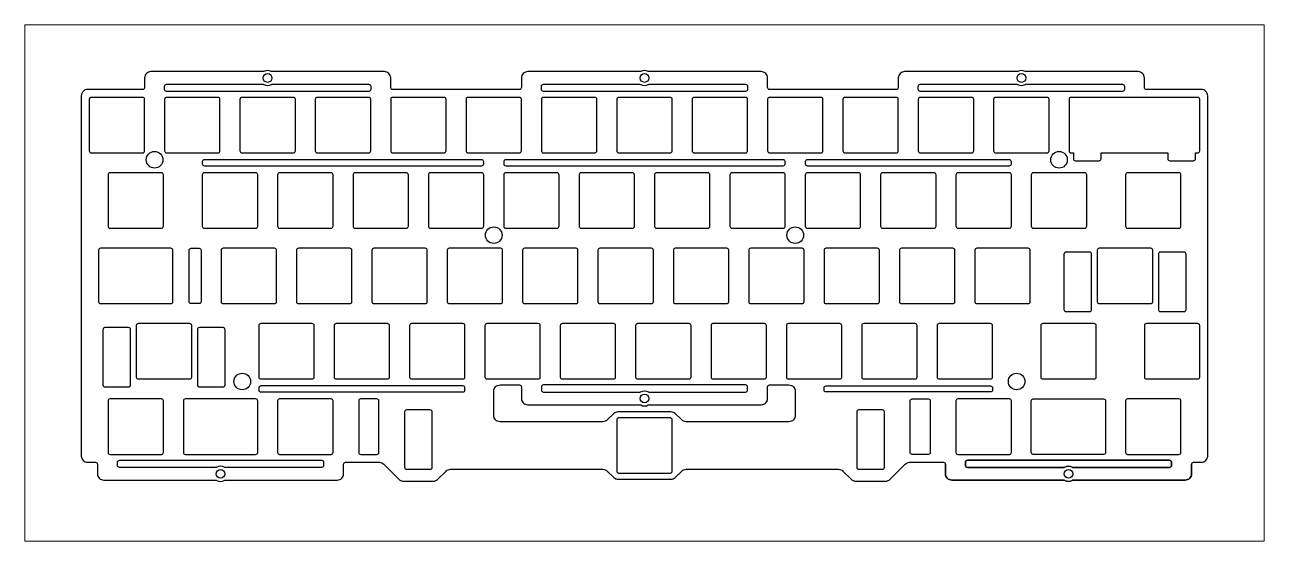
# Paper-space layout 'Layout2' of a CAD drawing. Header units: millimetres. Extents: x 0.65 to 9.85, y 2.03 to 5.86.
# The model-space entities are those that its viewports show. They can reach past a viewport. Long polylines and large blocks are cut down to what shows.
import ezdxf

# ---------------------------------------------------------------- set-up
doc = ezdxf.new("R2010")
doc.units = ezdxf.units.MM
doc.header["$MEASUREMENT"] = 0
doc.layers.add('flex_cut', color=140, linetype='Continuous')

msp = doc.modelspace()

# ---------------------------------------------------------------- linework, layer by layer
at = {"linetype": 'Continuous'}
for points in [[(183.95, 109.01, -0.414214), (183.45, 109.51), (183.45, 111.93, 0.414214), (181.86, 113.52), (153.52, 113.52, -0.128204), (153.28, 113.58, 0.260694), (151.42, 113.58, -0.128204), (151.18, 113.52), (122.84, 113.52, 0.414214), (121.25, 111.93), (121.25, 109.51, -0.414214), (120.75, 109.01), (120.75, 109.01), (88.7, 109.01, -0.414214), (88.2, 109.51), (88.2, 111.93, 0.414214), (86.61, 113.52), (58.27, 113.52, -0.128204), (58.03, 113.58, 0.260694), (56.17, 113.58, -0.128204), (55.93, 113.52), (27.59, 113.52, 0.414214), (26, 111.93), (26, 109.51, -0.414214), (25.5, 109.01), (25.5, 109.01), (11.59, 109.01, 0.414214), (10, 107.42), (10, 16.4, 0.414214), (11.59, 14.81), (13.59, 14.81), (13.59, 14.81, -0.414214), (14.09, 14.31), (14.09, 11.89, 0.414214), (15.68, 10.31), (44.02, 10.31, -0.128204), (44.26, 10.24, 0.260694), (46.12, 10.24, -0.128204), (46.37, 10.31), (74.71, 10.31, 0.414214), (76.29, 11.89), (76.29, 14.31, -0.414214), (76.79, 14.81), (76.79, 14.81), (85.33, 14.81, -0.198912), (86.45, 14.35), (90.29, 10.51, 0.198912), (91.41, 10.05), (98.99, 10.05, 0.198912), (100.11, 10.51), (102.18, 12.59, -0.198912), (103.31, 13.05), (141.81, 13.05, -0.19438), (142.91, 12.6), (144.58, 11, 0.19438), (145.68, 10.55), (159.02, 10.55, 0.19438), (160.12, 11), (161.79, 12.6, -0.19438), (162.89, 13.05), (201.39, 13.05, -0.198912), (202.52, 12.59), (204.59, 10.51, 0.198912), (205.71, 10.05), (213.29, 10.05, 0.198912), (214.41, 10.51), (218.25, 14.35, -0.198912), (219.37, 14.81), (227.91, 14.81), (227.91, 14.81, -0.414214), (228.41, 14.31), (228.41, 11.89, 0.414214), (229.99, 10.31), (258.33, 10.31, -0.128204), (258.58, 10.24, 0.260694), (260.44, 10.24, -0.128204), (260.68, 10.31), (289.02, 10.31, 0.414214), (290.61, 11.89), (290.61, 14.31, -0.414214), (291.11, 14.81), (291.11, 14.81), (293.11, 14.81, 0.414214), (294.7, 16.4), (294.7, 107.42, 0.414214), (293.11, 109.01), (279.2, 109.01, -0.414214), (278.7, 109.51), (278.7, 111.93, 0.414214), (277.11, 113.52), (248.77, 113.52, -0.128204), (248.53, 113.58, 0.260694), (246.67, 113.58, -0.128204), (246.43, 113.52), (218.09, 113.52, 0.414214), (216.5, 111.93), (216.5, 109.51, -0.414214), (216, 109.01), (216, 109.01)], [(58.03, 110.26, -0.128204), (58.27, 110.32), (82.65, 110.32, -0.414214), (83.15, 109.82), (83.15, 109.01, -0.414214), (82.65, 108.51), (31.55, 108.51, -0.414214), (31.05, 109.01), (31.05, 109.51), (31.05, 109.82, -0.414214), (31.55, 110.32), (55.93, 110.32, -0.128204), (56.17, 110.26, 0.260694)], [(153.28, 110.26, -0.128204), (153.52, 110.32), (177.9, 110.32, -0.414214), (178.4, 109.82), (178.4, 109.01, -0.414214), (177.9, 108.51), (126.8, 108.51, -0.414214), (126.3, 109.01), (126.3, 109.51), (126.3, 109.82, -0.414214), (126.8, 110.32), (151.18, 110.32, -0.128204), (151.42, 110.26, 0.260694)], [(248.53, 110.26, -0.128204), (248.77, 110.32), (273.15, 110.32, -0.414214), (273.65, 109.82), (273.65, 109.01, -0.414214), (273.15, 108.51), (222.05, 108.51, -0.414214), (221.55, 109.01), (221.55, 109.51), (221.55, 109.82, -0.414214), (222.05, 110.32), (246.43, 110.32, -0.128204), (246.67, 110.26, 0.260694)], [(153.52, 29.36), (181.86, 29.36, 0.414214), (183.45, 30.94), (183.45, 33.86, -0.414214), (183.95, 34.36), (188.86, 34.36, -0.414214), (190.45, 32.78), (190.45, 26.64, -0.414214), (188.86, 25.05), (162.89, 25.05, -0.19438), (161.79, 25.5), (160.12, 27.1, 0.19438), (159.02, 27.55), (145.68, 27.55, 0.19438), (144.58, 27.1), (142.91, 25.5, -0.19438), (141.81, 25.05), (115.84, 25.05, -0.414214), (114.25, 26.64), (114.25, 32.78, -0.414214), (115.84, 34.36), (120.75, 34.36, -0.414214), (121.25, 33.86), (121.25, 30.94, 0.414214), (122.84, 29.36), (151.18, 29.36, -0.128204), (151.42, 29.29, 0.260694), (153.28, 29.29, -0.128204)], [(153.28, 32.62, 0.128204), (153.52, 32.56), (177.9, 32.56, 0.414214), (178.4, 33.06), (178.4, 33.86, 0.414214), (177.9, 34.36), (126.8, 34.36, 0.414214), (126.3, 33.86), (126.3, 33.36), (126.3, 33.06, 0.414214), (126.8, 32.56), (151.18, 32.56, 0.128204), (151.42, 32.62, -0.260694)], [(44.26, 13.57, -0.128204), (44.02, 13.51), (19.64, 13.51, -0.414214), (19.14, 14.01), (19.14, 14.81, -0.414214), (19.64, 15.31), (70.74, 15.31, -0.414214), (71.24, 14.81), (71.24, 14.31), (71.24, 14.01, -0.414214), (70.74, 13.51), (46.37, 13.51, -0.128204), (46.12, 13.57, 0.260694)], [(258.58, 13.57, -0.128204), (258.33, 13.51), (233.96, 13.51, -0.414214), (233.46, 14.01), (233.46, 14.81, -0.414214), (233.96, 15.31), (285.06, 15.31, -0.414214), (285.56, 14.81), (285.56, 14.31), (285.56, 14.01, -0.414214), (285.06, 13.51), (260.68, 13.51, -0.128204), (260.44, 13.57, 0.260694)], [(260.44, 13.57, 0.128204), (260.68, 13.51), (285.06, 13.51, 0.414214), (285.56, 14.01), (285.56, 14.81, 0.414214), (285.06, 15.31), (233.96, 15.31, 0.414214), (233.46, 14.81), (233.46, 14.31), (233.46, 14.01, 0.414214), (233.96, 13.51), (258.33, 13.51, 0.128204), (258.58, 13.57, -0.260694)]]:
    msp.add_lwpolyline(points, format="xyb", close=True, dxfattribs=at)
for points in [[(12, 106.51), (12, 93.51, 0.414214), (12.5, 93.01), (25.5, 93.01, 0.414214), (26, 93.51), (26, 106.51, 0.414214), (25.5, 107.01), (12.5, 107.01, 0.414214)], [(31.05, 106.51), (31.05, 93.51, 0.414214), (31.55, 93.01), (44.55, 93.01, 0.414214), (45.05, 93.51), (45.05, 106.51, 0.414214), (44.55, 107.01), (31.55, 107.01, 0.414214)], [(50.1, 106.51), (50.1, 93.51, 0.414214), (50.6, 93.01), (63.6, 93.01, 0.414214), (64.1, 93.51), (64.1, 106.51, 0.414214), (63.6, 107.01), (50.6, 107.01, 0.414214)], [(69.15, 106.51), (69.15, 93.51, 0.414214), (69.65, 93.01), (82.65, 93.01, 0.414214), (83.15, 93.51), (83.15, 106.51, 0.414214), (82.65, 107.01), (69.65, 107.01, 0.414214)], [(88.2, 106.51), (88.2, 93.51, 0.414214), (88.7, 93.01), (101.7, 93.01, 0.414214), (102.2, 93.51), (102.2, 106.51, 0.414214), (101.7, 107.01), (88.7, 107.01, 0.414214)], [(107.25, 106.51), (107.25, 93.51, 0.414214), (107.75, 93.01), (120.75, 93.01, 0.414214), (121.25, 93.51), (121.25, 106.51, 0.414214), (120.75, 107.01), (107.75, 107.01, 0.414214)], [(126.3, 106.51), (126.3, 93.51, 0.414214), (126.8, 93.01), (139.8, 93.01, 0.414214), (140.3, 93.51), (140.3, 106.51, 0.414214), (139.8, 107.01), (126.8, 107.01, 0.414214)], [(145.35, 106.51), (145.35, 93.51, 0.414214), (145.85, 93.01), (158.85, 93.01, 0.414214), (159.35, 93.51), (159.35, 106.51, 0.414214), (158.85, 107.01), (145.85, 107.01, 0.414214)], [(164.4, 106.51), (164.4, 93.51, 0.414214), (164.9, 93.01), (177.9, 93.01, 0.414214), (178.4, 93.51), (178.4, 106.51, 0.414214), (177.9, 107.01), (164.9, 107.01, 0.414214)], [(183.45, 106.51), (183.45, 93.51, 0.414214), (183.95, 93.01), (196.95, 93.01, 0.414214), (197.45, 93.51), (197.45, 106.51, 0.414214), (196.95, 107.01), (183.95, 107.01, 0.414214)], [(202.5, 106.51), (202.5, 93.51, 0.414214), (203, 93.01), (216, 93.01, 0.414214), (216.5, 93.51), (216.5, 106.51, 0.414214), (216, 107.01), (203, 107.01, 0.414214)], [(221.55, 106.51), (221.55, 93.51, 0.414214), (222.05, 93.01), (235.05, 93.01, 0.414214), (235.55, 93.51), (235.55, 106.51, 0.414214), (235.05, 107.01), (222.05, 107.01, 0.414214)], [(240.6, 106.51), (240.6, 93.51, 0.414214), (241.1, 93.01), (254.1, 93.01, 0.414214), (254.6, 93.51), (254.6, 106.51, 0.414214), (254.1, 107.01), (241.1, 107.01, 0.414214)], [(267.74, 93.01), (284.61, 93.01), (284.61, 91.51, 0.414214), (285.11, 91.01), (291.11, 91.01, 0.414214), (291.61, 91.51), (291.61, 93.01), (292.2, 93.01, 0.414214), (292.7, 93.51), (292.7, 106.51, 0.414214), (292.2, 107.01), (260.15, 107.01, 0.414214), (259.65, 106.51), (259.65, 93.51, 0.414214), (260.15, 93.01), (260.74, 93.01), (260.74, 91.51, 0.414214), (261.24, 91.01), (267.24, 91.01, 0.414214), (267.74, 91.51)], [(16.76, 87.46), (16.76, 74.46, 0.414214), (17.26, 73.96), (30.26, 73.96, 0.414214), (30.76, 74.46), (30.76, 87.46, 0.414214), (30.26, 87.96), (17.26, 87.96, 0.414214)], [(40.57, 87.46), (40.57, 74.46, 0.414214), (41.07, 73.96), (54.07, 73.96, 0.414214), (54.58, 74.46), (54.58, 87.46, 0.414214), (54.07, 87.96), (41.07, 87.96, 0.414214)], [(59.63, 87.46), (59.63, 74.46, 0.414214), (60.13, 73.96), (73.12, 73.96, 0.414214), (73.62, 74.46), (73.62, 87.46, 0.414214), (73.12, 87.96), (60.13, 87.96, 0.414214)], [(78.68, 87.46), (78.68, 74.46, 0.414214), (79.18, 73.96), (92.17, 73.96, 0.414214), (92.67, 74.46), (92.67, 87.46, 0.414214), (92.17, 87.96), (79.18, 87.96, 0.414214)], [(97.72, 87.46), (97.72, 74.46, 0.414214), (98.22, 73.96), (111.22, 73.96, 0.414214), (111.72, 74.46), (111.72, 87.46, 0.414214), (111.22, 87.96), (98.22, 87.96, 0.414214)], [(116.77, 87.46), (116.77, 74.46, 0.414214), (117.27, 73.96), (130.27, 73.96, 0.414214), (130.77, 74.46), (130.77, 87.46, 0.414214), (130.27, 87.96), (117.27, 87.96, 0.414214)], [(135.82, 87.46), (135.82, 74.46, 0.414214), (136.32, 73.96), (149.32, 73.96, 0.414214), (149.82, 74.46), (149.82, 87.46, 0.414214), (149.32, 87.96), (136.32, 87.96, 0.414214)], [(154.87, 87.46), (154.87, 74.46, 0.414214), (155.37, 73.96), (168.38, 73.96, 0.414214), (168.87, 74.46), (168.87, 87.46, 0.414214), (168.38, 87.96), (155.37, 87.96, 0.414214)], [(173.93, 87.46), (173.93, 74.46, 0.414214), (174.43, 73.96), (187.42, 73.96, 0.414214), (187.92, 74.46), (187.92, 87.46, 0.414214), (187.42, 87.96), (174.43, 87.96, 0.414214)], [(192.97, 87.46), (192.97, 74.46, 0.414214), (193.47, 73.96), (206.47, 73.96, 0.414214), (206.97, 74.46), (206.97, 87.46, 0.414214), (206.47, 87.96), (193.47, 87.96, 0.414214)], [(212.03, 87.46), (212.03, 74.46, 0.414214), (212.53, 73.96), (225.53, 73.96, 0.414214), (226.03, 74.46), (226.03, 87.46, 0.414214), (225.53, 87.96), (212.53, 87.96, 0.414214)], [(231.07, 87.46), (231.07, 74.46, 0.414214), (231.57, 73.96), (244.57, 73.96, 0.414214), (245.07, 74.46), (245.07, 87.46, 0.414214), (244.57, 87.96), (231.57, 87.96, 0.414214)], [(250.12, 87.46), (250.12, 74.46, 0.414214), (250.62, 73.96), (263.62, 73.96, 0.414214), (264.12, 74.46), (264.12, 87.46, 0.414214), (263.62, 87.96), (250.62, 87.96, 0.414214)], [(273.94, 87.46), (273.94, 74.46, 0.414214), (274.44, 73.96), (287.44, 73.96, 0.414214), (287.94, 74.46), (287.94, 87.46, 0.414214), (287.44, 87.96), (274.44, 87.96, 0.414214)], [(32.64, 68.91), (14.88, 68.91, 0.414214), (14.38, 68.41), (14.38, 55.41, 0.414214), (14.88, 54.91), (32.64, 54.91, 0.414214), (33.14, 55.41), (33.14, 68.41, 0.414214)], [(45.34, 68.41), (45.34, 55.41, 0.414214), (45.84, 54.91), (58.84, 54.91, 0.414214), (59.34, 55.41), (59.34, 68.41, 0.414214), (58.84, 68.91), (45.84, 68.91, 0.414214)], [(64.39, 68.41), (64.39, 55.41, 0.414214), (64.89, 54.91), (77.89, 54.91, 0.414214), (78.39, 55.41), (78.39, 68.41, 0.414214), (77.89, 68.91), (64.89, 68.91, 0.414214)], [(83.44, 68.41), (83.44, 55.41, 0.414214), (83.94, 54.91), (96.94, 54.91, 0.414214), (97.44, 55.41), (97.44, 68.41, 0.414214), (96.94, 68.91), (83.94, 68.91, 0.414214)], [(102.49, 68.41), (102.49, 55.41, 0.414214), (102.99, 54.91), (115.99, 54.91, 0.414214), (116.49, 55.41), (116.49, 68.41, 0.414214), (115.99, 68.91), (102.99, 68.91, 0.414214)], [(121.54, 68.41), (121.54, 55.41, 0.414214), (122.04, 54.91), (135.04, 54.91, 0.414214), (135.54, 55.41), (135.54, 68.41, 0.414214), (135.04, 68.91), (122.04, 68.91, 0.414214)], [(140.59, 68.41), (140.59, 55.41, 0.414214), (141.09, 54.91), (154.09, 54.91, 0.414214), (154.59, 55.41), (154.59, 68.41, 0.414214), (154.09, 68.91), (141.09, 68.91, 0.414214)], [(159.64, 68.41), (159.64, 55.41, 0.414214), (160.14, 54.91), (173.14, 54.91, 0.414214), (173.64, 55.41), (173.64, 68.41, 0.414214), (173.14, 68.91), (160.14, 68.91, 0.414214)], [(178.69, 68.41), (178.69, 55.41, 0.414214), (179.19, 54.91), (192.19, 54.91, 0.414214), (192.69, 55.41), (192.69, 68.41, 0.414214), (192.19, 68.91), (179.19, 68.91, 0.414214)], [(197.74, 68.41), (197.74, 55.41, 0.414214), (198.24, 54.91), (211.24, 54.91, 0.414214), (211.74, 55.41), (211.74, 68.41, 0.414214), (211.24, 68.91), (198.24, 68.91, 0.414214)], [(216.79, 68.41), (216.79, 55.41, 0.414214), (217.29, 54.91), (230.29, 54.91, 0.414214), (230.79, 55.41), (230.79, 68.41, 0.414214), (230.29, 68.91), (217.29, 68.91, 0.414214)], [(235.84, 68.41), (235.84, 55.41, 0.414214), (236.34, 54.91), (249.34, 54.91, 0.414214), (249.84, 55.41), (249.84, 68.41, 0.414214), (249.34, 68.91), (236.34, 68.91, 0.414214)], [(258.36, 67.41), (258.36, 53.41, 0.414214), (258.86, 52.91), (264.86, 52.91, 0.414214), (265.36, 53.41), (265.36, 67.41, 0.414214), (264.86, 67.91), (258.86, 67.91, 0.414214)], [(266.79, 68.41), (266.79, 55.41, 0.414214), (267.29, 54.91), (280.29, 54.91, 0.414214), (280.79, 55.41), (280.79, 68.41, 0.414214), (280.29, 68.91), (267.29, 68.91, 0.414214)], [(282.23, 67.41), (282.23, 53.41, 0.414214), (282.73, 52.91), (288.73, 52.91, 0.414214), (289.23, 53.41), (289.23, 67.41, 0.414214), (288.73, 67.91), (282.73, 67.91, 0.414214)], [(15.47, 48.36), (15.47, 34.36, 0.414214), (15.97, 33.86), (21.97, 33.86, 0.414214), (22.47, 34.36), (22.47, 48.36, 0.414214), (21.97, 48.86), (15.97, 48.86, 0.414214)], [(23.91, 49.36), (23.91, 36.36, 0.414214), (24.41, 35.86), (37.41, 35.86, 0.414214), (37.91, 36.36), (37.91, 49.36, 0.414214), (37.41, 49.86), (24.41, 49.86, 0.414214)], [(39.34, 48.36), (39.34, 34.36, 0.414214), (39.84, 33.86), (45.84, 33.86, 0.414214), (46.34, 34.36), (46.34, 48.36, 0.414214), (45.84, 48.86), (39.84, 48.86, 0.414214)], [(54.86, 49.36), (54.86, 36.36, 0.414214), (55.36, 35.86), (68.36, 35.86, 0.414214), (68.86, 36.36), (68.86, 49.36, 0.414214), (68.36, 49.86), (55.36, 49.86, 0.414214)], [(73.91, 49.36), (73.91, 36.36, 0.414214), (74.41, 35.86), (87.41, 35.86, 0.414214), (87.91, 36.36), (87.91, 49.36, 0.414214), (87.41, 49.86), (74.41, 49.86, 0.414214)], [(92.96, 49.36), (92.96, 36.36, 0.414214), (93.46, 35.86), (106.46, 35.86, 0.414214), (106.96, 36.36), (106.96, 49.36, 0.414214), (106.46, 49.86), (93.46, 49.86, 0.414214)], [(112.01, 49.36), (112.01, 36.36, 0.414214), (112.51, 35.86), (125.51, 35.86, 0.414214), (126.01, 36.36), (126.01, 49.36, 0.414214), (125.51, 49.86), (112.51, 49.86, 0.414214)], [(131.06, 49.36), (131.06, 36.36, 0.414214), (131.56, 35.86), (144.56, 35.86, 0.414214), (145.06, 36.36), (145.06, 49.36, 0.414214), (144.56, 49.86), (131.56, 49.86, 0.414214)], [(150.11, 49.36), (150.11, 36.36, 0.414214), (150.61, 35.86), (163.61, 35.86, 0.414214), (164.11, 36.36), (164.11, 49.36, 0.414214), (163.61, 49.86), (150.61, 49.86, 0.414214)], [(169.16, 49.36), (169.16, 36.36, 0.414214), (169.66, 35.86), (182.66, 35.86, 0.414214), (183.16, 36.36), (183.16, 49.36, 0.414214), (182.66, 49.86), (169.66, 49.86, 0.414214)], [(188.21, 49.36), (188.21, 36.36, 0.414214), (188.71, 35.86), (201.71, 35.86, 0.414214), (202.21, 36.36), (202.21, 49.36, 0.414214), (201.71, 49.86), (188.71, 49.86, 0.414214)], [(207.26, 49.36), (207.26, 36.36, 0.414214), (207.76, 35.86), (220.76, 35.86, 0.414214), (221.26, 36.36), (221.26, 49.36, 0.414214), (220.76, 49.86), (207.76, 49.86, 0.414214)], [(226.31, 49.36), (226.31, 36.36, 0.414214), (226.81, 35.86), (239.81, 35.86, 0.414214), (240.31, 36.36), (240.31, 49.36, 0.414214), (239.81, 49.86), (226.81, 49.86, 0.414214)], [(252.51, 49.36), (252.51, 36.36, 0.414214), (253.01, 35.86), (266.01, 35.86, 0.414214), (266.51, 36.36), (266.51, 49.36, 0.414214), (266.01, 49.86), (253.01, 49.86, 0.414214)], [(278.7, 49.36), (278.7, 36.36, 0.414214), (279.2, 35.86), (292.2, 35.86, 0.414214), (292.7, 36.36), (292.7, 49.36, 0.414214), (292.2, 49.86), (279.2, 49.86, 0.414214)], [(16.76, 30.31), (16.76, 17.31, 0.414214), (17.26, 16.81), (30.26, 16.81, 0.414214), (30.76, 17.31), (30.76, 30.31, 0.414214), (30.26, 30.81), (17.26, 30.81, 0.414214)], [(35.81, 30.31), (35.81, 17.31, 0.414214), (36.31, 16.81), (54.07, 16.81, 0.414214), (54.58, 17.31), (54.58, 30.31, 0.414214), (54.07, 30.81), (36.31, 30.81, 0.414214)], [(59.63, 30.31), (59.63, 17.31, 0.414214), (60.13, 16.81), (73.12, 16.81, 0.414214), (73.62, 17.31), (73.62, 30.31, 0.414214), (73.12, 30.81), (60.13, 30.81, 0.414214)], [(231.07, 30.31), (231.07, 17.31, 0.414214), (231.57, 16.81), (244.57, 16.81, 0.414214), (245.07, 17.31), (245.07, 30.31, 0.414214), (244.57, 30.81), (231.57, 30.81, 0.414214)], [(268.89, 30.31), (268.89, 17.31, -0.414214), (268.39, 16.81), (250.62, 16.81, -0.414214), (250.12, 17.31), (250.12, 30.31, -0.414214), (250.62, 30.81), (268.39, 30.81, -0.414214)], [(273.94, 30.31), (273.94, 17.31, 0.414214), (274.44, 16.81), (287.44, 16.81, 0.414214), (287.94, 17.31), (287.94, 30.31, 0.414214), (287.44, 30.81), (274.44, 30.81, 0.414214)], [(98.7, 13.55), (98.7, 27.55, 0.414214), (98.2, 28.05), (92.2, 28.05, 0.414214), (91.7, 27.55), (91.7, 13.55, 0.414214), (92.2, 13.05), (98.2, 13.05, 0.414214)], [(145.35, 25.55), (145.35, 12.55, 0.414214), (145.85, 12.05), (158.85, 12.05, 0.414214), (159.35, 12.55), (159.35, 25.55, 0.414214), (158.85, 26.05), (145.85, 26.05, 0.414214)], [(213, 13.55), (213, 27.55, 0.414214), (212.5, 28.05), (206.5, 28.05, 0.414214), (206, 27.55), (206, 13.55, 0.414214), (206.5, 13.05), (212.5, 13.05, 0.414214)]]:
    msp.add_lwpolyline(points, format="xyb", close=True)
msp.add_lwpolyline([(290.61, 14.31), (290.61, 11.89, -0.414214), (289.02, 10.31), (260.68, 10.31, 0.128204), (260.44, 10.24, -0.260694), (258.58, 10.24, 0.128204), (258.33, 10.31), (229.99, 10.31, -0.414214), (228.41, 11.89), (228.41, 14.31)], format="xyb", dxfattribs=at)
for centre in [(57.1, 111.92), (152.35, 111.92), (247.6, 111.92), (152.35, 30.96), (45.19, 11.91), (259.51, 11.91), (259.51, 11.91)]:
    msp.add_circle(centre, 1.1, dxfattribs=at)
for centre in [(28.53, 91.25), (257.12, 91.25), (114.25, 72.2), (190.45, 72.2), (50.68, 35.22), (246.41, 35.22)]:
    msp.add_circle(centre, 2.1)
at = {"layer": 'flex_cut'}
for points in [[(41.07, 89.74), (111.22, 89.74, 0.414214), (111.72, 90.24), (111.72, 90.74, 0.414214), (111.22, 91.24), (41.07, 91.24, 0.414214), (40.57, 90.74), (40.57, 90.24, 0.414214)], [(117.27, 89.74), (187.42, 89.74, 0.414214), (187.92, 90.24), (187.92, 90.74, 0.414214), (187.42, 91.24), (117.27, 91.24, 0.414214), (116.77, 90.74), (116.77, 90.24, 0.414214)], [(193.47, 89.74), (244.57, 89.74, 0.414214), (245.07, 90.24), (245.07, 90.74, 0.414214), (244.57, 91.24), (193.47, 91.24, 0.414214), (192.97, 90.74), (192.97, 90.24, 0.414214)], [(55.36, 32.59), (106.46, 32.59, 0.414214), (106.96, 33.09), (106.96, 33.59, 0.414214), (106.46, 34.09), (55.36, 34.09, 0.414214), (54.86, 33.59), (54.86, 33.09, 0.414214)], [(239.81, 32.59), (198.24, 32.59, -0.414214), (197.74, 33.09), (197.74, 33.59, -0.414214), (198.24, 34.09), (239.81, 34.09, -0.414214), (240.31, 33.59), (240.31, 33.09, -0.414214)]]:
    msp.add_lwpolyline(points, format="xyb", close=True, dxfattribs=at)
at = {"layer": 'flex_cut', "linetype": 'Continuous'}
for points in [[(37.76, 68.91), (39.79, 68.91, -0.414214), (40.29, 68.41), (40.29, 55.41, -0.414214), (39.79, 54.91), (37.76, 54.91, -0.414214), (37.26, 55.41), (37.26, 68.41, -0.414214)], [(80.62, 16.81), (84.71, 16.81, 0.414214), (85.21, 17.31), (85.21, 30.31, 0.414214), (84.71, 30.81), (80.62, 30.81, 0.414214), (80.12, 30.31), (80.12, 17.31, 0.414214)], [(224.08, 16.81), (219.99, 16.81, -0.414214), (219.49, 17.31), (219.49, 30.31, -0.414214), (219.99, 30.81), (224.08, 30.81, -0.414214), (224.58, 30.31), (224.58, 17.31, -0.414214)]]:
    msp.add_lwpolyline(points, format="xyb", close=True, dxfattribs=at)

psp = doc.layouts.new('Layout2')

# ---------------------------------------------------------------- viewports
at = {"layer": '0'}
psp.add_viewport(center=(5.25, 3.9472), size=(9.1931, 3.829375), view_center_point=(152.35, 60.1144), view_height=130.488749, dxfattribs=at)

doc.saveas('drawing.dxf')
